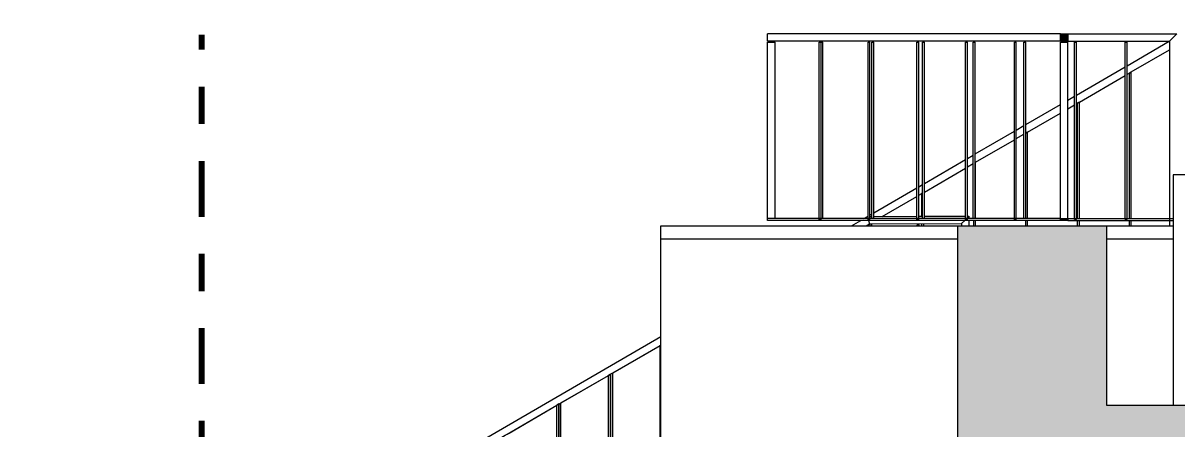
# Model space of a CAD drawing. Header units: metres. Extents: x -111189 to -108577, y -72951 to -72647.
# Drawn here: x -108923.427 to -108920.32, y -72942.047 to -72940.954 of the extents above; entities that cross this region are included whole.
import ezdxf

# ---------------------------------------------------------------- set-up
doc = ezdxf.new("R2010")
doc.units = ezdxf.units.M
doc.header["$MEASUREMENT"] = 0
doc.linetypes.add('Dot & Dashed Smaller', pattern=[0.36, 0.15, -0.09, 0.03, -0.09])
for name, color, linetype in [('00 - DESENHO 2D', 7, 'Continuous'), ('03 - LAJES', 7, 'Continuous'), ('04 - TECTO FALSO', 7, 'Continuous'), ('06 - ESCADAS _ GUARDAS', 7, 'Continuous'), ('06 - FORRA', 7, 'Continuous'), ('06 - GUARDA_CORRIMÃO', 7, 'Continuous'), ('12 - COTAS GERAIS', 7, 'Continuous')]:
    doc.layers.add(name, color=color, linetype=linetype)
doc.styles.add('ESTILO_GERADO_7', font='')
doc.styles.get('ESTILO_GERADO_7').set_extended_font_data('Helvetica')
doc.dimstyles.new('ESTILO_GERADO__5', dxfattribs={"dimtxt": 0.15, "dimasz": 0.114, "dimexe": 0.18, "dimexo": 0.0625, "dimgap": 0, "dimtad": 1, "dimzin": 0, "dimdsep": 46, "dimtxsty": 'ESTILO_GERADO_7', "dimblk": 'ARROWHEAD_2', "dimblk1": 'ARROWHEAD_2', "dimblk2": 'ARROWHEAD_2', "dimcen": 0.09, "dimse1": 1, "dimse2": 1, "dimclrd": 7, "dimclre": 7, "dimclrt": 7, "dimadec": 0, "dimazin": 0, "dimtfac": 1, "dimtdec": 4, "dimtmove": 0, "dimatfit": 3, "dimfxl": 1, "dimtolj": 1, "dimtzin": 0, "dimarcsym": 0})

# ---------------------------------------------------------------- blocks, each defined once
blk = doc.blocks.new('Corte Elem_458_1', base_point=(-108745.4296, -72941.9624))
at = {"layer": '06 - ESCADAS _ GUARDAS', "color": 251, "linetype": 'Continuous', "lineweight": 13}
for p, q in [((-108920.4537, -72941.0683), (-108920.3402, -72941.0024)), ((-108920.4428, -72941.0851), (-108920.3397, -72941.0253)), ((-108920.5902, -72941.1476), (-108920.4587, -72941.0712)), ((-108920.5824, -72941.1662), (-108920.4587, -72941.0943)), ((-108920.4537, -72941.0914), (-108920.4478, -72941.088)), ((-108920.4478, -72941.088), (-108920.4428, -72941.0851)), ((-108920.6135, -72941.1611), (-108920.5952, -72941.1505)), ((-108920.7268, -72941.2268), (-108920.6335, -72941.1727)), ((-108920.6135, -72941.1842), (-108920.5952, -72941.1736)), ((-108920.5902, -72941.1707), (-108920.5874, -72941.1691)), ((-108920.5874, -72941.1691), (-108920.5824, -72941.1662)), ((-108920.7221, -72941.2472), (-108920.6335, -72941.1958)), ((-108920.8633, -72941.3061), (-108920.7574, -72941.2446)), ((-108920.7524, -72941.2417), (-108920.7318, -72941.2297)), ((-108920.7524, -72941.2648), (-108920.7318, -72941.2529)), ((-108920.7268, -72941.25), (-108920.7221, -72941.2472)), ((-108920.8617, -72941.3283), (-108920.7574, -72941.2677)), ((-108920.8838, -72941.318), (-108920.8683, -72941.309)), ((-108920.9998, -72941.3853), (-108920.8888, -72941.3209)), ((-108920.9998, -72941.4085), (-108920.8888, -72941.344)), ((-108920.8838, -72941.3411), (-108920.8683, -72941.3321)), ((-108920.8633, -72941.3292), (-108920.8617, -72941.3283)), ((-108921.1364, -72941.4646), (-108921.0202, -72941.3972)), ((-108921.0152, -72941.3943), (-108921.0048, -72941.3882)), ((-108921.0063, -72941.4122), (-108921.0048, -72941.4114)), ((-108921.1133, -72941.4743), (-108921.0202, -72941.4203)), ((-108921.0152, -72941.4174), (-108921.0063, -72941.4122)), ((-108921.1533, -72941.4744), (-108921.1516, -72941.4734)), ((-108921.1466, -72941.4705), (-108921.1414, -72941.4675)), ((-108921.1563, -72941.4993), (-108921.1479, -72941.4944)), ((-108921.839, -72941.8955), (-108921.7117, -72941.8216)), ((-108921.9786, -72941.9766), (-108921.8506, -72941.9023)), ((-108921.8456, -72941.8994), (-108921.844, -72941.8984)), ((-108921.844, -72941.8984), (-108921.839, -72941.8955)), ((-108922.1182, -72942.0576), (-108921.9896, -72941.983)), ((-108921.9846, -72941.98), (-108921.9836, -72941.9795)), ((-108921.9836, -72941.9795), (-108921.9786, -72941.9766)), ((-108922.2578, -72942.1387), (-108922.1285, -72942.0636)), ((-108922.1235, -72942.0607), (-108922.1232, -72942.0605)), ((-108922.1232, -72942.0605), (-108922.1182, -72942.0576)), ((-108922.3974, -72942.2197), (-108922.2675, -72942.1443)), ((-108922.2625, -72942.1414), (-108922.2578, -72942.1387)), ((-108922.5371, -72942.3007), (-108922.4064, -72942.2249)), ((-108922.4014, -72942.222), (-108922.3974, -72942.2197)), ((-108922.6767, -72942.3818), (-108922.5454, -72942.3056)), ((-108922.5404, -72942.3027), (-108922.5371, -72942.3007)), ((-108922.8163, -72942.4628), (-108922.6843, -72942.3862)), ((-108922.6793, -72942.3833), (-108922.6767, -72942.3818)), ((-108922.9559, -72942.5439), (-108922.8233, -72942.4669)), ((-108922.8183, -72942.464), (-108922.8163, -72942.4628)), ((-108923.0955, -72942.6249), (-108922.9623, -72942.5475)), ((-108922.9572, -72942.5446), (-108922.9559, -72942.5439)), ((-108923.2176, -72942.6958), (-108923.1012, -72942.6282)), ((-108923.0962, -72942.6253), (-108923.0955, -72942.6249))]:
    blk.add_line(p, q, dxfattribs=at)
blk = doc.blocks.new('Corte Elem_459_1', base_point=(-108745.4296, -72941.9624))
at = {"layer": '06 - GUARDA_CORRIMÃO', "color": 251, "linetype": 'Continuous', "lineweight": 13}
for p, q in [((-108920.9998, -72941.4739), (-108920.8888, -72941.4736)), ((-108920.8799, -72941.4736), (-108920.8838, -72941.4775)), ((-108920.8838, -72941.4736), (-108920.8799, -72941.4736)), ((-108921.1534, -72941.4744), (-108921.1516, -72941.4744)), ((-108921.1479, -72941.4944), (-108920.8999, -72941.4936)), ((-108921.1466, -72941.4744), (-108921.1414, -72941.4744)), ((-108921.1364, -72941.4744), (-108921.0202, -72941.474)), ((-108921.0152, -72941.474), (-108921.0048, -72941.474)), ((-108920.8912, -72941.4849), (-108920.8999, -72941.4936))]:
    blk.add_line(p, q, dxfattribs=at)
blk = doc.blocks.new('Corte Elem_537_1', base_point=(-108745.4296, -72941.9624))
at = {"layer": '03 - LAJES', "linetype": 'Continuous', "lineweight": 13}
blk.add_hatch(color=251, dxfattribs=at).paths.add_polyline_path([(-108920.5097, -72942.3825), (-108920.5097, -72941.5343), (-108920.9097, -72941.5343), (-108920.9097, -72942.3825)])
at = {"layer": '03 - LAJES', "color": 7, "linetype": 'Continuous', "lineweight": 13}
for q in [(-108921.7097, -72941.5343), (-108920.9097, -72942.3825)]:
    blk.add_line((-108921.7097, -72942.3825), q, dxfattribs=at)
at = {"layer": '03 - LAJES', "color": 7, "linetype": 'Continuous', "lineweight": 20}
for p, q in [((-108920.9097, -72942.3825), (-108920.9097, -72941.5343)), ((-108920.5097, -72941.5343), (-108920.5097, -72941.9824)), ((-108920.5097, -72942.3324), (-108920.5097, -72942.3825)), ((-108920.5097, -72942.3825), (-108920.9097, -72942.3825))]:
    blk.add_line(p, q, dxfattribs=at)
at = {"layer": '03 - LAJES', "color": 251, "linetype": 'Continuous', "lineweight": 13}
for p, q in [((-108920.3197, -72942.3825), (-108920.3197, -72942.3324)), ((-108920.5097, -72942.3825), (-108920.3197, -72942.3825))]:
    blk.add_line(p, q, dxfattribs=at)
blk = doc.blocks.new('Corte Elem_574_1', base_point=(-108745.4296, -72941.9624))
at = {"layer": '06 - FORRA', "color": 7, "linetype": 'Continuous', "lineweight": 13}
for p, q in [((-108919.5746, -72941.3624), (-108920.3297, -72941.3624)), ((-108920.3297, -72941.3624), (-108920.3297, -72941.9824))]:
    blk.add_line(p, q, dxfattribs=at)
blk = doc.blocks.new('Corte Elem_599_1', base_point=(-108745.4296, -72941.9624))
at = {"layer": '04 - TECTO FALSO', "linetype": 'Continuous', "lineweight": 13}
blk.add_hatch(color=251, dxfattribs=at).paths.add_polyline_path([(-108920.5097, -72941.5343), (-108920.5097, -72941.4993), (-108920.9097, -72941.4993), (-108920.9097, -72941.5343)])
at = {"layer": '04 - TECTO FALSO', "color": 7, "linetype": 'Continuous', "lineweight": 13}
for p, q in [((-108921.7097, -72941.5343), (-108921.7097, -72941.4993)), ((-108921.7097, -72941.4993), (-108920.9097, -72941.4993)), ((-108921.7097, -72941.5343), (-108920.9097, -72941.5343))]:
    blk.add_line(p, q, dxfattribs=at)
at = {"layer": '04 - TECTO FALSO', "color": 7, "linetype": 'Continuous', "lineweight": 20}
for p, q in [((-108920.9097, -72941.4993), (-108920.5097, -72941.4993)), ((-108920.9097, -72941.5343), (-108920.9097, -72941.4993)), ((-108920.5097, -72941.4993), (-108920.5097, -72941.5343))]:
    blk.add_line(p, q, dxfattribs=at)
at = {"layer": '04 - TECTO FALSO', "color": 251, "linetype": 'Continuous', "lineweight": 13}
for p, q in [((-108920.5097, -72941.4993), (-108920.3297, -72941.4993)), ((-108920.5097, -72941.5343), (-108920.3297, -72941.5343))]:
    blk.add_line(p, q, dxfattribs=at)
blk = doc.blocks.new('Corte Elem_644_1', base_point=(-108745.4296, -72941.9624))
at = {"layer": '03 - LAJES', "linetype": 'Continuous', "lineweight": 13}
blk.add_hatch(color=251, dxfattribs=at).paths.add_polyline_path([(-108920.5097, -72941.9824), (-108920.5097, -72942.3324), (-108916.8597, -72942.3324), (-108916.8597, -72941.9824)])
at = {"layer": '03 - LAJES', "color": 7, "linetype": 'Continuous', "lineweight": 20}
blk.add_line((-108920.5097, -72941.9824), (-108916.8597, -72941.9824), dxfattribs=at)
blk = doc.blocks.new('Corte Elem_649_1', base_point=(-108745.4296, -72941.9624))
at = {"layer": '06 - ESCADAS _ GUARDAS', "color": 251, "linetype": 'Continuous', "lineweight": 13}
for p, q in [((-108921.9836, -72942.9034), (-108921.9836, -72941.9795)), ((-108921.9786, -72942.9005), (-108921.9786, -72941.9766))]:
    blk.add_line(p, q, dxfattribs=at)
blk = doc.blocks.new('Corte Elem_650_1', base_point=(-108745.4296, -72941.9624))
at = {"layer": '06 - ESCADAS _ GUARDAS', "color": 251, "linetype": 'Continuous', "lineweight": 13}
for p, q in [((-108921.844, -72942.8224), (-108921.844, -72941.8984)), ((-108921.839, -72942.8195), (-108921.839, -72941.8955))]:
    blk.add_line(p, q, dxfattribs=at)
blk = doc.blocks.new('Corte Elem_657_1', base_point=(-108745.4296, -72941.9624))
at = {"layer": '06 - ESCADAS _ GUARDAS', "color": 251, "linetype": 'Continuous', "lineweight": 13}
for p, q in [((-108921.1459, -72941.4993), (-108921.1459, -72941.4944)), ((-108921.1409, -72941.4993), (-108921.1409, -72941.4944)), ((-108921.1459, -72942.4172), (-108921.1459, -72942.3825)), ((-108921.1409, -72942.4143), (-108921.1409, -72942.3825)), ((-108921.1459, -72942.4201), (-108921.1409, -72942.4172)), ((-108921.1459, -72942.4201), (-108921.1459, -72942.4172)), ((-108921.1409, -72942.4172), (-108921.1409, -72942.4143))]:
    blk.add_line(p, q, dxfattribs=at)
blk = doc.blocks.new('Corte Elem_658_1', base_point=(-108745.4296, -72941.9624))
at = {"layer": '06 - ESCADAS _ GUARDAS', "color": 251, "linetype": 'Continuous', "lineweight": 13}
for p, q in [((-108921.0063, -72941.4116), (-108921.0048, -72941.4107)), ((-108921.0063, -72941.4122), (-108921.0063, -72941.4116)), ((-108921.0063, -72941.474), (-108921.0063, -72941.4122)), ((-108921.0063, -72941.4993), (-108921.0063, -72941.494)), ((-108921.0013, -72941.4993), (-108921.0013, -72941.4939))]:
    blk.add_line(p, q, dxfattribs=at)
blk = doc.blocks.new('Corte Elem_659_1', base_point=(-108745.4296, -72941.9624))
at = {"layer": '06 - ESCADAS _ GUARDAS', "color": 251, "linetype": 'Continuous', "lineweight": 13}
for p, q in [((-108920.8633, -72941.3286), (-108920.8617, -72941.3276)), ((-108920.8617, -72941.3283), (-108920.8617, -72941.3276)), ((-108920.8617, -72941.4799), (-108920.8617, -72941.3283)), ((-108920.8667, -72941.4993), (-108920.8667, -72941.4849)), ((-108920.8617, -72941.4993), (-108920.8617, -72941.4849))]:
    blk.add_line(p, q, dxfattribs=at)
blk = doc.blocks.new('Corte Elem_660_1', base_point=(-108745.4296, -72941.9624))
at = {"layer": '06 - ESCADAS _ GUARDAS', "color": 251, "linetype": 'Continuous', "lineweight": 13}
for p, q in [((-108920.7268, -72941.2493), (-108920.722, -72941.2466)), ((-108920.722, -72941.2472), (-108920.722, -72941.2466)), ((-108920.722, -72941.4799), (-108920.722, -72941.2472)), ((-108920.727, -72941.4993), (-108920.727, -72941.4849)), ((-108920.722, -72941.4993), (-108920.722, -72941.4849))]:
    blk.add_line(p, q, dxfattribs=at)
blk = doc.blocks.new('Corte Elem_661_1', base_point=(-108745.4296, -72941.9624))
at = {"layer": '06 - ESCADAS _ GUARDAS', "color": 251, "linetype": 'Continuous', "lineweight": 13}
for p, q in [((-108920.5874, -72941.1684), (-108920.5824, -72941.1655)), ((-108920.5874, -72941.1691), (-108920.5874, -72941.1684)), ((-108920.5874, -72941.4799), (-108920.5874, -72941.1691)), ((-108920.5824, -72941.1662), (-108920.5824, -72941.1655)), ((-108920.5824, -72941.4799), (-108920.5824, -72941.1662)), ((-108920.5874, -72941.4993), (-108920.5874, -72941.4849)), ((-108920.5824, -72941.4993), (-108920.5824, -72941.4849))]:
    blk.add_line(p, q, dxfattribs=at)
blk = doc.blocks.new('Corte Elem_662_1', base_point=(-108745.4296, -72941.9624))
at = {"layer": '06 - ESCADAS _ GUARDAS', "color": 251, "linetype": 'Continuous', "lineweight": 13}
for p, q in [((-108920.4478, -72941.0874), (-108920.4428, -72941.0845)), ((-108920.4478, -72941.088), (-108920.4478, -72941.0874)), ((-108920.4478, -72941.4799), (-108920.4478, -72941.088)), ((-108920.4428, -72941.0851), (-108920.4428, -72941.0845)), ((-108920.4428, -72941.4799), (-108920.4428, -72941.0851)), ((-108920.4478, -72941.4993), (-108920.4478, -72941.4849)), ((-108920.4428, -72941.4993), (-108920.4428, -72941.4849))]:
    blk.add_line(p, q, dxfattribs=at)
blk = doc.blocks.new('Corte Elem_670_1', base_point=(-108745.4296, -72941.9624))
at = {"layer": '06 - GUARDA_CORRIMÃO', "color": 251, "linetype": 'Continuous', "lineweight": 13}
for p, q in [((-108921.1962, -72941.4993), (-108921.1961, -72941.4993)), ((-108921.1961, -72941.4993), (-108921.1714, -72941.4849)), ((-108921.1628, -72941.4799), (-108921.1534, -72941.4744)), ((-108921.1628, -72941.4799), (-108921.1628, -72941.4799)), ((-108921.1563, -72941.4993), (-108921.1479, -72941.4944)), ((-108921.1534, -72941.4744), (-108921.1519, -72941.4799)), ((-108921.1505, -72941.4849), (-108921.1479, -72941.4944)), ((-108923.2376, -72942.6843), (-108921.7097, -72941.7973)), ((-108921.8456, -72941.8994), (-108921.7117, -72941.8216)), ((-108921.7117, -72941.8216), (-108921.7097, -72941.8205)), ((-108921.9846, -72941.98), (-108921.8506, -72941.9023)), ((-108921.8506, -72941.9023), (-108921.8456, -72941.8994)), ((-108922.1235, -72942.0607), (-108921.9896, -72941.9829)), ((-108921.9896, -72941.9829), (-108921.9846, -72941.98)), ((-108922.2625, -72942.1413), (-108922.1285, -72942.0636)), ((-108922.1285, -72942.0636), (-108922.1235, -72942.0607)), ((-108922.4014, -72942.222), (-108922.2675, -72942.1442)), ((-108922.2675, -72942.1442), (-108922.2625, -72942.1413)), ((-108922.5404, -72942.3027), (-108922.4064, -72942.2249)), ((-108922.4064, -72942.2249), (-108922.4014, -72942.222)), ((-108922.6793, -72942.3833), (-108922.5454, -72942.3056)), ((-108922.5454, -72942.3056), (-108922.5404, -72942.3027)), ((-108922.8183, -72942.464), (-108922.6843, -72942.3862)), ((-108922.6843, -72942.3862), (-108922.6793, -72942.3833)), ((-108922.9572, -72942.5446), (-108922.8233, -72942.4669)), ((-108922.8233, -72942.4669), (-108922.8183, -72942.464)), ((-108923.0962, -72942.6253), (-108922.9622, -72942.5475)), ((-108922.9622, -72942.5475), (-108922.9572, -72942.5446)), ((-108923.2176, -72942.6958), (-108923.1012, -72942.6282)), ((-108923.1012, -72942.6282), (-108923.0962, -72942.6253)), ((-108923.2376, -72942.6843), (-108923.2176, -72942.6958))]:
    blk.add_line(p, q, dxfattribs=at)
blk = doc.blocks.new('Corte Elem_671_1', base_point=(-108745.4296, -72941.9624))
at = {"layer": '06 - GUARDA_CORRIMÃO', "color": 251, "linetype": 'Continuous', "lineweight": 13}
for p, q in [((-108920.8799, -72941.4736), (-108920.8799, -72941.4799)), ((-108920.8999, -72941.4936), (-108920.8999, -72941.4993)), ((-108920.8999, -72941.4936), (-108920.8999, -72941.4993)), ((-108920.8799, -72941.4849), (-108920.8799, -72941.4993)), ((-108920.8999, -72942.3825), (-108920.8999, -72942.5061)), ((-108920.8999, -72942.3825), (-108920.8999, -72942.4211)), ((-108920.8799, -72942.3825), (-108920.8799, -72942.4211)), ((-108920.8999, -72942.4261), (-108920.8999, -72942.5061)), ((-108920.8799, -72942.4261), (-108920.8799, -72942.5061))]:
    blk.add_line(p, q, dxfattribs=at)
blk = doc.blocks.new('Corte Elem_691_1', base_point=(-108745.4296, -72941.9624))
at = {"layer": '06 - GUARDA_CORRIMÃO', "color": 251, "linetype": 'Continuous', "lineweight": 13}
for p, q in [((-108921.9846, -72941.9794), (-108921.9896, -72941.9823)), ((-108921.9896, -72942.9098), (-108921.9896, -72941.9823)), ((-108921.9896, -72942.9069), (-108921.9896, -72941.9829)), ((-108921.9846, -72941.98), (-108921.9846, -72941.9794)), ((-108921.9846, -72942.904), (-108921.9846, -72941.98)), ((-108921.9846, -72942.9069), (-108921.9896, -72942.9098)), ((-108921.9846, -72942.9069), (-108921.9846, -72942.904))]:
    blk.add_line(p, q, dxfattribs=at)
blk = doc.blocks.new('Corte Elem_692_1', base_point=(-108745.4296, -72941.9624))
at = {"layer": '06 - GUARDA_CORRIMÃO', "color": 251, "linetype": 'Continuous', "lineweight": 13}
for p, q in [((-108921.8456, -72941.8988), (-108921.8506, -72941.9017)), ((-108921.8506, -72942.8292), (-108921.8506, -72941.9017)), ((-108921.8506, -72942.8263), (-108921.8506, -72941.9023)), ((-108921.8456, -72941.8994), (-108921.8456, -72941.8988)), ((-108921.8456, -72942.8234), (-108921.8456, -72941.8994)), ((-108921.8456, -72942.8263), (-108921.8506, -72942.8292)), ((-108921.8456, -72942.8263), (-108921.8456, -72942.8234))]:
    blk.add_line(p, q, dxfattribs=at)
blk = doc.blocks.new('Corte Elem_697_1', base_point=(-108745.4296, -72941.9624))
at = {"layer": '06 - GUARDA_CORRIMÃO', "color": 251, "linetype": 'Continuous', "lineweight": 13}
for p, q in [((-108921.7097, -72941.8198), (-108921.7117, -72941.821)), ((-108921.7117, -72942.7485), (-108921.7117, -72941.821)), ((-108921.7117, -72942.7456), (-108921.7117, -72941.8216)), ((-108921.7067, -72942.7427), (-108921.7067, -72942.3825)), ((-108921.7067, -72942.7456), (-108921.7117, -72942.7485)), ((-108921.7067, -72942.7456), (-108921.7067, -72942.7427))]:
    blk.add_line(p, q, dxfattribs=at)
blk = doc.blocks.new('Corte Elem_703_1', base_point=(-108745.4296, -72941.9624))
at = {"layer": '06 - GUARDA_CORRIMÃO', "color": 251, "linetype": 'Continuous', "lineweight": 13}
for p, q in [((-108921.0141, -72941.4965), (-108921.0191, -72941.4965)), ((-108921.0191, -72941.4993), (-108921.0191, -72941.4965)), ((-108921.0191, -72941.4993), (-108921.0191, -72941.4965)), ((-108921.0141, -72941.4993), (-108921.0141, -72941.4965)), ((-108921.0191, -72942.424), (-108921.0191, -72942.3825)), ((-108921.0191, -72942.4215), (-108921.0191, -72942.3825)), ((-108921.0141, -72942.4215), (-108921.0141, -72942.3825)), ((-108921.0141, -72942.424), (-108921.0191, -72942.424)), ((-108921.0141, -72942.424), (-108921.0141, -72942.4215))]:
    blk.add_line(p, q, dxfattribs=at)
blk = doc.blocks.new('Corte Elem_708_1', base_point=(-108745.4296, -72941.9624))
at = {"layer": '06 - ESCADAS _ GUARDAS', "color": 251, "linetype": 'Continuous', "lineweight": 13}
for p, q in [((-108920.3397, -72941.0024), (-108920.3397, -72941.4799)), ((-108920.3397, -72941.4799), (-108920.3397, -72941.4849)), ((-108920.3397, -72941.4849), (-108920.3397, -72941.4993))]:
    blk.add_line(p, q, dxfattribs=at)
blk = doc.blocks.new('Corte Elem_709_1', base_point=(-108745.4296, -72941.9624))
at = {"layer": '06 - ESCADAS _ GUARDAS', "linetype": 'Continuous', "lineweight": 13}
blk.add_hatch(color=251, dxfattribs=at).paths.add_polyline_path([(-108920.6135, -72940.9824), (-108920.6335, -72940.9824), (-108920.6335, -72941.0024), (-108920.6135, -72941.0024)])
at = {"layer": '06 - ESCADAS _ GUARDAS', "color": 7, "linetype": 'Continuous', "lineweight": 20}
for p, q in [((-108920.6335, -72941.0024), (-108920.6335, -72940.9824)), ((-108920.6335, -72940.9824), (-108920.6135, -72940.9824)), ((-108920.6135, -72941.0024), (-108920.6335, -72941.0024)), ((-108920.6135, -72940.9824), (-108920.6135, -72941.0024))]:
    blk.add_line(p, q, dxfattribs=at)
blk = doc.blocks.new('Corte Elem_710_1', base_point=(-108745.4296, -72941.9624))
at = {"layer": '06 - ESCADAS _ GUARDAS', "linetype": 'Continuous', "lineweight": 13}
blk.add_hatch(color=251, dxfattribs=at).paths.add_polyline_path([(-108920.6135, -72941.4799), (-108920.6335, -72941.4799), (-108920.6335, -72941.4849), (-108920.6135, -72941.4849)])
at = {"layer": '06 - ESCADAS _ GUARDAS', "color": 7, "linetype": 'Continuous', "lineweight": 20}
for p, q in [((-108920.6335, -72941.4849), (-108920.6335, -72941.4799)), ((-108920.6335, -72941.4799), (-108920.6135, -72941.4799)), ((-108920.6135, -72941.4849), (-108920.6335, -72941.4849)), ((-108920.6135, -72941.4799), (-108920.6135, -72941.4849))]:
    blk.add_line(p, q, dxfattribs=at)
blk = doc.blocks.new('Corte Elem_711_1', base_point=(-108745.4296, -72941.9624))
at = {"layer": '06 - ESCADAS _ GUARDAS', "color": 7, "linetype": 'Continuous', "lineweight": 13}
for p, q in [((-108921.422, -72941.0024), (-108921.422, -72940.9824)), ((-108920.6335, -72940.9824), (-108921.422, -72940.9824)), ((-108920.6335, -72941.0024), (-108921.422, -72941.0024))]:
    blk.add_line(p, q, dxfattribs=at)
blk = doc.blocks.new('Corte Elem_712_1', base_point=(-108745.4296, -72941.9624))
at = {"layer": '06 - ESCADAS _ GUARDAS', "color": 7, "linetype": 'Continuous', "lineweight": 13}
for p, q in [((-108921.422, -72941.4849), (-108921.422, -72941.4799)), ((-108921.2831, -72941.4799), (-108921.422, -72941.4799)), ((-108920.6335, -72941.4849), (-108921.422, -72941.4849)), ((-108921.2781, -72941.4799), (-108921.2831, -72941.4799)), ((-108921.1516, -72941.4799), (-108921.2781, -72941.4799)), ((-108921.1466, -72941.4799), (-108921.1516, -72941.4799)), ((-108921.0202, -72941.4799), (-108921.1466, -72941.4799)), ((-108921.0152, -72941.4799), (-108921.0202, -72941.4799)), ((-108920.8888, -72941.4799), (-108921.0152, -72941.4799)), ((-108920.8838, -72941.4799), (-108920.8888, -72941.4799)), ((-108920.7574, -72941.4799), (-108920.8838, -72941.4799)), ((-108920.7524, -72941.4799), (-108920.7574, -72941.4799)), ((-108920.6335, -72941.4799), (-108920.7524, -72941.4799))]:
    blk.add_line(p, q, dxfattribs=at)
blk = doc.blocks.new('Corte Elem_713_1', base_point=(-108745.4296, -72941.9624))
at = {"layer": '06 - ESCADAS _ GUARDAS', "color": 251, "linetype": 'Continuous', "lineweight": 13}
for p, q in [((-108920.6135, -72940.9824), (-108920.3197, -72940.9824)), ((-108920.6135, -72941.0024), (-108920.3397, -72941.0024)), ((-108920.3197, -72940.9824), (-108920.3397, -72941.0024))]:
    blk.add_line(p, q, dxfattribs=at)
blk = doc.blocks.new('Corte Elem_714_1', base_point=(-108745.4296, -72941.9624))
at = {"layer": '06 - ESCADAS _ GUARDAS', "color": 251, "linetype": 'Continuous', "lineweight": 13}
for p, q in [((-108920.6135, -72941.4799), (-108920.5952, -72941.4799)), ((-108920.6135, -72941.4849), (-108920.3397, -72941.4849)), ((-108920.5952, -72941.4799), (-108920.5902, -72941.4799)), ((-108920.5902, -72941.4799), (-108920.4587, -72941.4799)), ((-108920.4587, -72941.4799), (-108920.4537, -72941.4799)), ((-108920.4537, -72941.4799), (-108920.3397, -72941.4799)), ((-108920.3397, -72941.4799), (-108920.3297, -72941.4799)), ((-108920.3397, -72941.4849), (-108920.3297, -72941.4849))]:
    blk.add_line(p, q, dxfattribs=at)
blk = doc.blocks.new('Corte Elem_716_1', base_point=(-108745.4296, -72941.9624))
at = {"layer": '06 - ESCADAS _ GUARDAS', "color": 7, "linetype": 'Continuous', "lineweight": 13}
for p, q in [((-108920.6335, -72941.0049), (-108920.6135, -72941.0049)), ((-108920.6335, -72941.4799), (-108920.6335, -72941.0049)), ((-108920.6135, -72941.4799), (-108920.6135, -72941.0049))]:
    blk.add_line(p, q, dxfattribs=at)
blk = doc.blocks.new('Corte Elem_719_1', base_point=(-108745.4296, -72941.9624))
at = {"layer": '06 - ESCADAS _ GUARDAS', "color": 7, "linetype": 'Continuous', "lineweight": 13}
for p, q in [((-108920.7574, -72941.0049), (-108920.7524, -72941.0049)), ((-108920.7574, -72941.4799), (-108920.7574, -72941.0049)), ((-108920.7524, -72941.4799), (-108920.7524, -72941.0049)), ((-108920.7574, -72941.4824), (-108920.7574, -72941.4799)), ((-108920.7574, -72941.4824), (-108920.7524, -72941.4824)), ((-108920.7524, -72941.4824), (-108920.7524, -72941.4799))]:
    blk.add_line(p, q, dxfattribs=at)
blk = doc.blocks.new('Corte Elem_720_1', base_point=(-108745.4296, -72941.9624))
at = {"layer": '06 - ESCADAS _ GUARDAS', "color": 7, "linetype": 'Continuous', "lineweight": 13}
for p, q in [((-108920.8888, -72941.0049), (-108920.8838, -72941.0049)), ((-108920.8888, -72941.4799), (-108920.8888, -72941.0049)), ((-108920.8838, -72941.4799), (-108920.8838, -72941.0049)), ((-108920.8888, -72941.4824), (-108920.8888, -72941.4799)), ((-108920.8888, -72941.4824), (-108920.8838, -72941.4824)), ((-108920.8838, -72941.4824), (-108920.8838, -72941.4799))]:
    blk.add_line(p, q, dxfattribs=at)
blk = doc.blocks.new('Corte Elem_721_1', base_point=(-108745.4296, -72941.9624))
at = {"layer": '06 - ESCADAS _ GUARDAS', "color": 7, "linetype": 'Continuous', "lineweight": 13}
for p, q in [((-108921.0202, -72941.0049), (-108921.0152, -72941.0049)), ((-108921.0202, -72941.4799), (-108921.0202, -72941.0049)), ((-108921.0152, -72941.4799), (-108921.0152, -72941.0049)), ((-108921.0202, -72941.4824), (-108921.0202, -72941.4799)), ((-108921.0202, -72941.4824), (-108921.0152, -72941.4824)), ((-108921.0152, -72941.4824), (-108921.0152, -72941.4799))]:
    blk.add_line(p, q, dxfattribs=at)
blk = doc.blocks.new('Corte Elem_722_1', base_point=(-108745.4296, -72941.9624))
at = {"layer": '06 - ESCADAS _ GUARDAS', "color": 7, "linetype": 'Continuous', "lineweight": 13}
for p, q in [((-108921.1516, -72941.0049), (-108921.1466, -72941.0049)), ((-108921.1516, -72941.4799), (-108921.1516, -72941.0049)), ((-108921.1466, -72941.4799), (-108921.1466, -72941.0049)), ((-108921.1516, -72941.4824), (-108921.1516, -72941.4799)), ((-108921.1516, -72941.4824), (-108921.1466, -72941.4824)), ((-108921.1466, -72941.4824), (-108921.1466, -72941.4799))]:
    blk.add_line(p, q, dxfattribs=at)
blk = doc.blocks.new('Corte Elem_723_1', base_point=(-108745.4296, -72941.9624))
at = {"layer": '06 - ESCADAS _ GUARDAS', "color": 7, "linetype": 'Continuous', "lineweight": 13}
for p, q in [((-108921.2831, -72941.0049), (-108921.2781, -72941.0049)), ((-108921.2831, -72941.4799), (-108921.2831, -72941.0049)), ((-108921.2781, -72941.4799), (-108921.2781, -72941.0049)), ((-108921.2831, -72941.4824), (-108921.2831, -72941.4799)), ((-108921.2831, -72941.4824), (-108921.2781, -72941.4824)), ((-108921.2781, -72941.4824), (-108921.2781, -72941.4799))]:
    blk.add_line(p, q, dxfattribs=at)
blk = doc.blocks.new('Corte Elem_724_1', base_point=(-108745.4296, -72941.9624))
at = {"layer": '06 - ESCADAS _ GUARDAS', "color": 7, "linetype": 'Continuous', "lineweight": 13}
for p, q in [((-108921.422, -72941.0049), (-108921.402, -72941.0049)), ((-108921.422, -72941.4799), (-108921.422, -72941.0049)), ((-108921.402, -72941.4799), (-108921.402, -72941.0049))]:
    blk.add_line(p, q, dxfattribs=at)
blk = doc.blocks.new('Corte Elem_726_1', base_point=(-108745.4296, -72941.9624))
at = {"layer": '06 - ESCADAS _ GUARDAS', "color": 251, "linetype": 'Continuous', "lineweight": 13}
for p, q in [((-108921.2779, -72941.0049), (-108921.2729, -72941.0049)), ((-108921.2779, -72941.4799), (-108921.2779, -72941.0049)), ((-108921.2729, -72941.4799), (-108921.2729, -72941.0049))]:
    blk.add_line(p, q, dxfattribs=at)
blk = doc.blocks.new('Corte Elem_727_1', base_point=(-108745.4296, -72941.9624))
at = {"layer": '06 - ESCADAS _ GUARDAS', "color": 251, "linetype": 'Continuous', "lineweight": 13}
for p, q in [((-108921.1414, -72941.0049), (-108921.1364, -72941.0049)), ((-108921.1414, -72941.4799), (-108921.1414, -72941.0049)), ((-108921.1364, -72941.4799), (-108921.1364, -72941.0049))]:
    blk.add_line(p, q, dxfattribs=at)
blk = doc.blocks.new('Corte Elem_728_1', base_point=(-108745.4296, -72941.9624))
at = {"layer": '06 - ESCADAS _ GUARDAS', "color": 251, "linetype": 'Continuous', "lineweight": 13}
for p, q in [((-108921.0048, -72941.0049), (-108920.9998, -72941.0049)), ((-108921.0048, -72941.4799), (-108921.0048, -72941.0049)), ((-108920.9998, -72941.4799), (-108920.9998, -72941.0049))]:
    blk.add_line(p, q, dxfattribs=at)
blk = doc.blocks.new('Corte Elem_729_1', base_point=(-108745.4296, -72941.9624))
at = {"layer": '06 - ESCADAS _ GUARDAS', "color": 251, "linetype": 'Continuous', "lineweight": 13}
for p, q in [((-108920.8683, -72941.0049), (-108920.8633, -72941.0049)), ((-108920.8683, -72941.4799), (-108920.8683, -72941.0049)), ((-108920.8633, -72941.4799), (-108920.8633, -72941.0049))]:
    blk.add_line(p, q, dxfattribs=at)
blk = doc.blocks.new('Corte Elem_730_1', base_point=(-108745.4296, -72941.9624))
at = {"layer": '06 - ESCADAS _ GUARDAS', "color": 251, "linetype": 'Continuous', "lineweight": 13}
for p, q in [((-108920.7318, -72941.0049), (-108920.7268, -72941.0049)), ((-108920.7318, -72941.4799), (-108920.7318, -72941.0049)), ((-108920.7268, -72941.4799), (-108920.7268, -72941.0049))]:
    blk.add_line(p, q, dxfattribs=at)
blk = doc.blocks.new('Corte Elem_731_1', base_point=(-108745.4296, -72941.9624))
at = {"layer": '06 - ESCADAS _ GUARDAS', "color": 251, "linetype": 'Continuous', "lineweight": 13}
for p, q in [((-108920.5952, -72941.0049), (-108920.5902, -72941.0049)), ((-108920.5952, -72941.4799), (-108920.5952, -72941.0049)), ((-108920.5902, -72941.4799), (-108920.5902, -72941.0049)), ((-108920.5952, -72941.4824), (-108920.5952, -72941.4799)), ((-108920.5952, -72941.4824), (-108920.5902, -72941.4824)), ((-108920.5902, -72941.4824), (-108920.5902, -72941.4799))]:
    blk.add_line(p, q, dxfattribs=at)
blk = doc.blocks.new('Corte Elem_732_1', base_point=(-108745.4296, -72941.9624))
at = {"layer": '06 - ESCADAS _ GUARDAS', "color": 251, "linetype": 'Continuous', "lineweight": 13}
for p, q in [((-108920.4587, -72941.0049), (-108920.4537, -72941.0049)), ((-108920.4587, -72941.4799), (-108920.4587, -72941.0049)), ((-108920.4537, -72941.4799), (-108920.4537, -72941.0049)), ((-108920.4587, -72941.4824), (-108920.4587, -72941.4799)), ((-108920.4587, -72941.4824), (-108920.4537, -72941.4824)), ((-108920.4537, -72941.4824), (-108920.4537, -72941.4799))]:
    blk.add_line(p, q, dxfattribs=at)
blk = doc.blocks.new('*D1374', base_point=(-108745.4296, -72941.9624))
at = {"layer": '12 - COTAS GERAIS', "color": 7, "linetype": 'Continuous', "lineweight": 5, "transparency": 16777216}
for p, q in [((-108918.4191, -72941.9191), (-108918.2691, -72942.0057)), ((-108918.2691, -72942.0257), (-108918.4191, -72941.9391)), ((-108918.2316, -72941.9624), (-108918.4566, -72941.9624)), ((-108918.3441, -72941.9824), (-108918.3441, -72941.9624)), ((-108918.2316, -72941.9824), (-108918.4566, -72941.9824))]:
    blk.add_line(p, q, dxfattribs=at)
blk = doc.blocks.new('ARROWHEAD_2')
at = {"color": 0, "linetype": 'Continuous', "lineweight": 0}
for p, q in [((-0.378, -0.655), (0.378, 0.655)), ((0, 0), (-1, 0))]:
    blk.add_line(p, q, dxfattribs=at)
blk = doc.blocks.new('*D1375', base_point=(-108745.4296, -72941.9624))
at = {"layer": '12 - COTAS GERAIS', "color": 7, "linetype": 'Continuous', "lineweight": 5, "transparency": 16777216}
for p, q in [((-108918.4191, -72939.0191), (-108918.2691, -72939.1057)), ((-108918.2316, -72939.0624), (-108918.4566, -72939.0624)), ((-108918.3441, -72941.9624), (-108918.3441, -72939.0624)), ((-108918.4191, -72941.9191), (-108918.2691, -72942.0057)), ((-108918.2691, -72942.0257), (-108918.4191, -72941.9391)), ((-108918.2316, -72941.9624), (-108918.4566, -72941.9624))]:
    blk.add_line(p, q, dxfattribs=at)
at = {"layer": '12 - COTAS GERAIS', "color": 7, "lineweight": 5, "transparency": 16777216, "char_height": 0.15, "attachment_point": 7, "rotation": 90, "style": 'ESTILO_GERADO_7'}
for s, insert in [('\\A1;{\\pql;\\fHelvetica|b0|i0|c0|p0;\\W1.000000;0,43}', (-108918.3741, -72939.5179)), ('\\A1;{\\pql;\\fHelvetica|b0|i0|c0|p0;\\W1.000000;2,90}', (-108918.3741, -72940.7185)), ('\\A1;{\\pql;\\fHelvetica|b0|i0|c0|p0;\\W1.000000;0,02}', (-108918.3741, -72941.9191))]:
    blk.add_mtext(s, dxfattribs=dict(at, insert=insert))

msp = doc.modelspace()

# ---------------------------------------------------------------- linework, layer by layer
at = {"layer": '00 - DESENHO 2D', "color": 1, "linetype": 'Dot & Dashed Smaller', "lineweight": 80}
msp.add_line((-108922.9456, -72942.8251), (-108922.9456, -72940.9849), dxfattribs=at)

# ---------------------------------------------------------------- block references
at = {"layer": '03 - LAJES', "lineweight": 0}
for name in ['Corte Elem_537_1', 'Corte Elem_644_1']:
    msp.add_blockref(name, (-108745.4296, -72941.9624), dxfattribs=at)
at = {"layer": '04 - TECTO FALSO', "lineweight": 0}
msp.add_blockref('Corte Elem_599_1', (-108745.4296, -72941.9624), dxfattribs=at)
at = {"layer": '06 - ESCADAS _ GUARDAS', "lineweight": 0}
for name in ['Corte Elem_458_1', 'Corte Elem_711_1', 'Corte Elem_724_1', 'Corte Elem_723_1', 'Corte Elem_726_1', 'Corte Elem_722_1', 'Corte Elem_727_1', 'Corte Elem_721_1', 'Corte Elem_728_1', 'Corte Elem_720_1', 'Corte Elem_729_1', 'Corte Elem_719_1', 'Corte Elem_730_1', 'Corte Elem_709_1', 'Corte Elem_716_1', 'Corte Elem_713_1', 'Corte Elem_731_1', 'Corte Elem_732_1', 'Corte Elem_708_1', 'Corte Elem_662_1', 'Corte Elem_661_1', 'Corte Elem_660_1', 'Corte Elem_659_1', 'Corte Elem_658_1', 'Corte Elem_712_1', 'Corte Elem_657_1', 'Corte Elem_710_1', 'Corte Elem_714_1', 'Corte Elem_650_1', 'Corte Elem_649_1']:
    msp.add_blockref(name, (-108745.4296, -72941.9624), dxfattribs=at)
at = {"layer": '06 - FORRA', "lineweight": 0}
msp.add_blockref('Corte Elem_574_1', (-108745.4296, -72941.9624), dxfattribs=at)
at = {"layer": '06 - GUARDA_CORRIMÃO', "lineweight": 0}
for name in ['Corte Elem_459_1', 'Corte Elem_671_1', 'Corte Elem_670_1', 'Corte Elem_703_1', 'Corte Elem_697_1', 'Corte Elem_692_1', 'Corte Elem_691_1']:
    msp.add_blockref(name, (-108745.4296, -72941.9624), dxfattribs=at)

# ---------------------------------------------------------------- dimensions: what is measured, and where the dimension line sits
at = {"layer": '12 - COTAS GERAIS', "color": 7, "linetype": 'Continuous', "lineweight": 5}
for base, p1, p2, picture, middle in [((-108918.3441, -72939.0624), (-108925.3846, -72941.9624), (-108918.3339, -72939.0624), '*D1375', (-108918.4491, -72940.5243)), ((-108918.3441, -72941.9624), (-108918.6847, -72941.9824), (-108925.3846, -72941.9624), '*D1374', (-108918.4491, -72941.7249))]:
    dim = msp.add_linear_dim(base=base, p1=p1, p2=p2, angle=90, dimstyle='ESTILO_GERADO__5', dxfattribs=at)
    dim.commit()
    dim.dimension.update_dxf_attribs({"geometry": picture, "text_midpoint": middle, "dimtype": 160, "text_rotation": 90})

doc.saveas('drawing.dxf')
